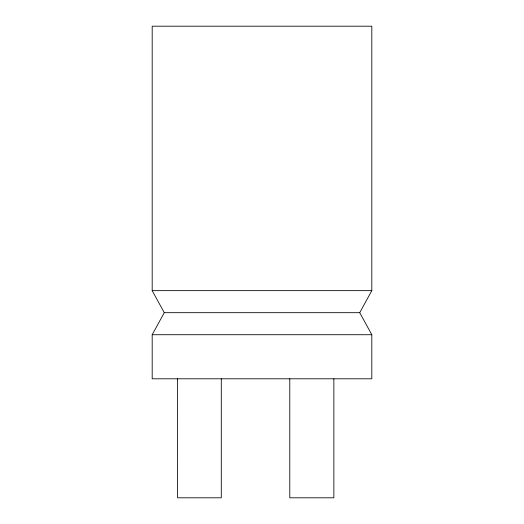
<?xml version="1.0" encoding="UTF-8"?>
<svg xmlns="http://www.w3.org/2000/svg" width="524" height="524" viewBox="0 0 524 524"><rect width="100%" height="100%" fill="white"/><g stroke="black" fill="none" stroke-linecap="round" stroke-linejoin="round"><path stroke-width="0.79" d="M152.189 334.725L164.267 312.684L152.189 290.65L152.189 26.2L371.811 26.2L371.811 290.65L359.733 312.684L371.811 334.725L371.811 378.8L152.189 378.8L152.189 334.725L371.811 334.725M152.189 290.65L371.811 290.65M164.267 312.684L359.733 312.684M333.86 378.8L333.86 497.8L289.785 497.8L289.785 378.8M221.285 378.8L221.292 497.8L177.584 497.8L177.597 378.8"/></g></svg>
